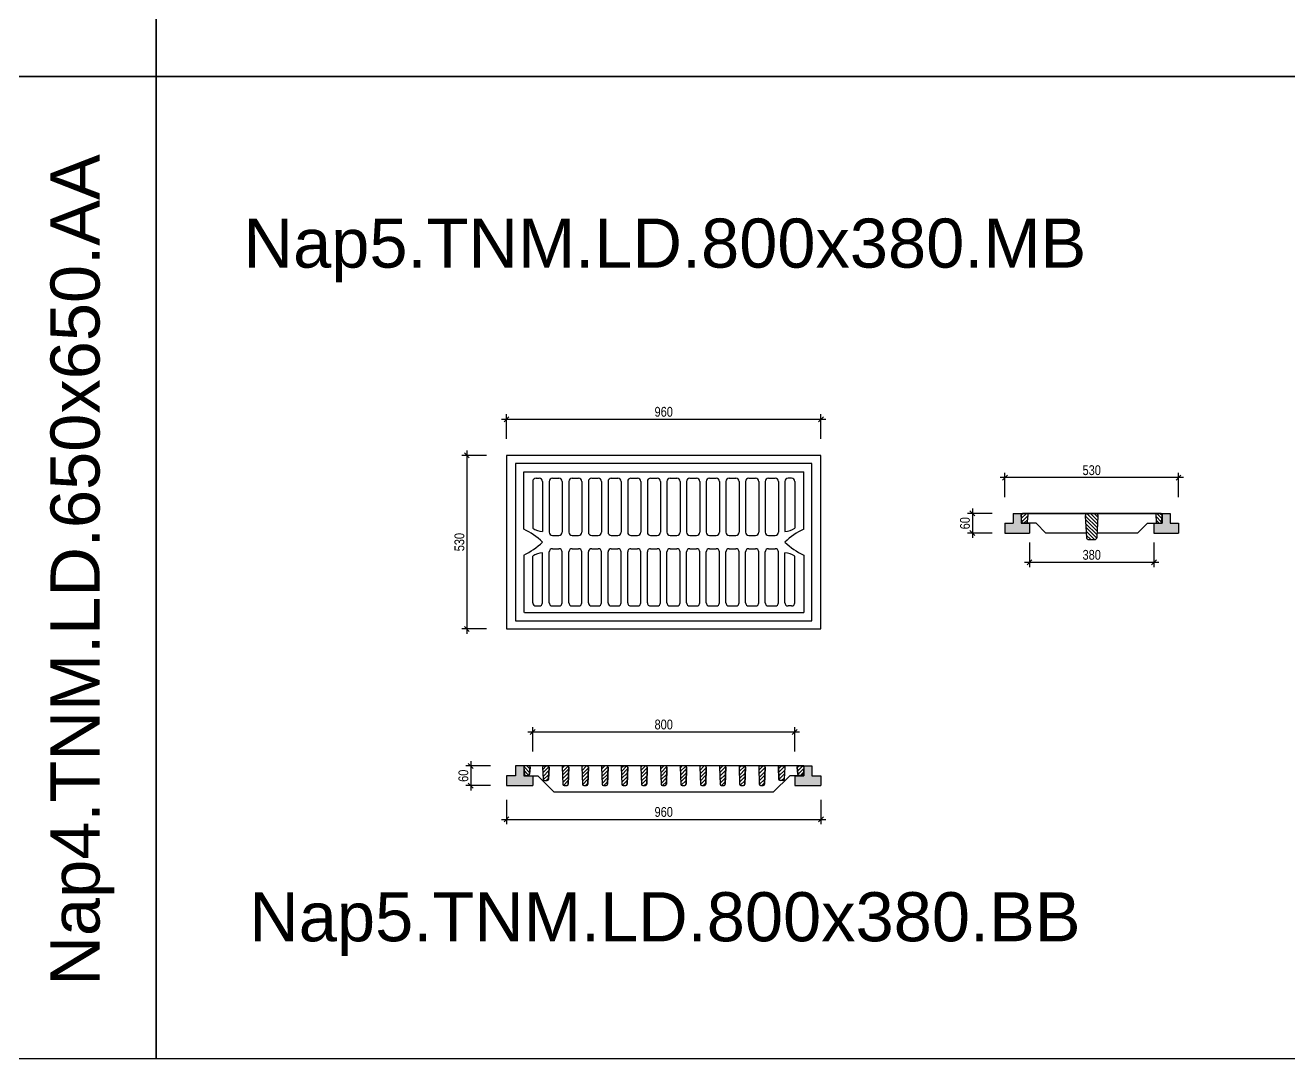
# Model space of a CAD drawing. Header units: feet. Extents: x 0 to 46220, y -100 to 29800.
# Drawn here: x 25600 to 29459, y 18293 to 21449 of the extents above; entities that cross this region are included whole.
import ezdxf
from ezdxf.enums import TextEntityAlignment as Align

# ---------------------------------------------------------------- set-up
doc = ezdxf.new("R2010")
doc.units = ezdxf.units.FT
doc.header["$MEASUREMENT"] = 0
doc.layers.get('Defpoints').update_dxf_attribs({"color": 8})
for name, color, linetype in [('VHG-140', 140, 'Continuous'), ('VHG-150', 150, 'Continuous'), ('VHG-Dim', 140, 'Continuous'), ('VHG-Nap2', 125, 'Continuous'), ('VHG-Nap3', 251, 'Continuous'), ('VHG-Text', 7, 'Continuous'), ('VHG-Thep', 1, 'Continuous')]:
    doc.layers.add(name, color=color, linetype=linetype)
doc.styles.add('VHG-Unicode.Bold', font='arial.ttf', dxfattribs={"width": 0.8})
doc.styles.add('VHG-Unicode.Regular', font='arial.ttf', dxfattribs={"width": 0.8})
doc.dimstyles.new('VHG1-15', dxfattribs={"dimscale": 150, "dimtxt": 0.2, "dimasz": 0.1, "dimexe": 0.1, "dimexo": 0.1, "dimgap": 0.05, "dimtad": 1, "dimdec": 0, "dimzin": 0, "dimdsep": 46, "dimtxsty": 'VHG-Unicode.Regular', "dimblk": 'OBLIQUE', "dimcen": 0.1, "dimdle": 0.1, "dimclrd": 140, "dimclre": 140, "dimclrt": 7, "dimaunit": 1, "dimadec": 3, "dimazin": 0, "dimtfac": 1, "dimtdec": 0, "dimtix": 1, "dimtofl": 0, "dimtmove": 0, "dimatfit": 3, "dimldrblk": 'DOTSMALL', "dimfxl": 0.4, "dimfxlon": 1, "dimtolj": 1, "dimtzin": 0, "dimarcsym": 0})
pattern_1 = [(45, (136169.235, -47546.31), (-5.61737044, 5.61737044), [])]
pattern_2 = [(45, (136169.235, -47546.31), (-5.61737044, 5.61737044), [])]
pattern_3 = [(45, (136169.235, -47545.96), (-5.61737044, 5.61737044), [])]

# ---------------------------------------------------------------- blocks, each defined once
blk = doc.blocks.new('_Oblique')
at = {"layer": 'VHG-Dim', "linetype": 'ByBlock', "lineweight": -2}
blk.add_line((-0.5, -0.5), (0.5, 0.5), dxfattribs=at)
blk = doc.blocks.new('*D295')
at = {"layer": 'Defpoints', "color": 0, "transparency": 16777216}
for p in [(27070, 20135.2), (26948.7, 19605.2), (27070, 19605.2)]:
    blk.add_point(p, dxfattribs=at)
at = {"layer": 'VHG-Dim', "color": 140, "lineweight": -2, "transparency": 16777216}
for p, q in [((26948.7, 20150.2), (26948.7, 19590.2)), ((27008.7, 20135.2), (26933.7, 20135.2)), ((27008.7, 19605.2), (26933.7, 19605.2))]:
    blk.add_line(p, q, dxfattribs=at)
at = {"layer": 'VHG-Dim', "color": 140, "lineweight": -2, "transparency": 16777216, "xscale": 15, "yscale": 15, "zscale": 15}
for p, rotation in [((26948.7, 20135.2), 90), ((26948.7, 19605.2), 270)]:
    blk.add_blockref('_Oblique', p, dxfattribs=dict(at, rotation=rotation))
at = {"layer": 'VHG-Dim', "color": 7, "transparency": 16777216, "insert": (26926.2, 19870.2), "char_height": 30, "attachment_point": 5, "rotation": 90, "style": 'VHG-Unicode.Regular'}
blk.add_mtext('\\A1;530', dxfattribs=at)
blk = doc.blocks.new('_DotSmall')
at = {"layer": 'VHG-Thep', "linetype": 'ByBlock', "const_width": 0.5}
blk.add_lwpolyline([(-0.0625, 0, 1), (0.0625, 0, 1)], format="xyb", close=True, dxfattribs=at)
blk = doc.blocks.new('*D296')
at = {"layer": 'Defpoints', "color": 0, "transparency": 16777216}
for p in [(28030, 20245.5), (27070, 20135.2), (28030, 20135.2)]:
    blk.add_point(p, dxfattribs=at)
at = {"layer": 'VHG-Dim', "color": 140, "lineweight": -2, "transparency": 16777216}
for p, q in [((27070, 20185.5), (27070, 20260.5)), ((28030, 20185.5), (28030, 20260.5)), ((27055, 20245.5), (28045, 20245.5))]:
    blk.add_line(p, q, dxfattribs=at)
at = {"layer": 'VHG-Dim', "color": 140, "lineweight": -2, "transparency": 16777216, "xscale": 15, "yscale": 15, "zscale": 15, "rotation": 180}
blk.add_blockref('_Oblique', (27070, 20245.5), dxfattribs=at)
at = {"layer": 'VHG-Dim', "color": 140, "lineweight": -2, "transparency": 16777216, "xscale": 15, "yscale": 15, "zscale": 15}
blk.add_blockref('_Oblique', (28030, 20245.5), dxfattribs=at)
at = {"layer": 'VHG-Dim', "color": 7, "transparency": 16777216, "insert": (27550, 20268), "char_height": 30, "attachment_point": 5, "style": 'VHG-Unicode.Regular'}
blk.add_mtext('\\A1;960', dxfattribs=at)
blk = doc.blocks.new('*D297')
at = {"layer": 'Defpoints', "color": 0, "transparency": 16777216}
for p in [(27070, 19126.7), (28030, 19126.7), (28030, 19023.5)]:
    blk.add_point(p, dxfattribs=at)
at = {"layer": 'VHG-Dim', "color": 140, "lineweight": -2, "transparency": 16777216}
for p, q in [((27070, 19083.5), (27070, 19008.5)), ((28030, 19083.5), (28030, 19008.5)), ((27055, 19023.5), (28045, 19023.5))]:
    blk.add_line(p, q, dxfattribs=at)
at = {"layer": 'VHG-Dim', "color": 140, "lineweight": -2, "transparency": 16777216, "xscale": 15, "yscale": 15, "zscale": 15, "rotation": 180}
blk.add_blockref('_Oblique', (27070, 19023.5), dxfattribs=at)
at = {"layer": 'VHG-Dim', "color": 140, "lineweight": -2, "transparency": 16777216, "xscale": 15, "yscale": 15, "zscale": 15}
blk.add_blockref('_Oblique', (28030, 19023.5), dxfattribs=at)
at = {"layer": 'VHG-Dim', "color": 7, "transparency": 16777216, "insert": (27550, 19046), "char_height": 30, "attachment_point": 5, "style": 'VHG-Unicode.Regular'}
blk.add_mtext('\\A1;960', dxfattribs=at)
blk = doc.blocks.new('*D298')
at = {"layer": 'Defpoints', "color": 0, "transparency": 16777216}
for p in [(27097.5, 19186.7), (26960.8, 19126.7), (27070, 19126.7)]:
    blk.add_point(p, dxfattribs=at)
at = {"layer": 'VHG-Dim', "color": 140, "lineweight": -2, "transparency": 16777216}
for p, q in [((27020.8, 19186.7), (26945.8, 19186.7)), ((26960.8, 19201.7), (26960.8, 19111.7)), ((27020.8, 19126.7), (26945.8, 19126.7))]:
    blk.add_line(p, q, dxfattribs=at)
at = {"layer": 'VHG-Dim', "color": 140, "lineweight": -2, "transparency": 16777216, "xscale": 15, "yscale": 15, "zscale": 15}
for p, rotation in [((26960.8, 19186.7), 90), ((26960.8, 19126.7), 270)]:
    blk.add_blockref('_Oblique', p, dxfattribs=dict(at, rotation=rotation))
at = {"layer": 'VHG-Dim', "color": 7, "transparency": 16777216, "insert": (26938.3, 19156.7), "char_height": 30, "attachment_point": 5, "rotation": 90, "style": 'VHG-Unicode.Regular'}
blk.add_mtext('\\A1;60', dxfattribs=at)
blk = doc.blocks.new('*D299')
at = {"layer": 'Defpoints', "color": 0, "transparency": 16777216}
for p in [(28592, 20067.2), (28592, 19897.9), (29122, 19897.9)]:
    blk.add_point(p, dxfattribs=at)
at = {"layer": 'VHG-Dim', "color": 140, "lineweight": -2, "transparency": 16777216}
for p, q in [((29137, 20067.2), (28577, 20067.2)), ((28592, 20007.2), (28592, 20082.2)), ((29122, 20007.2), (29122, 20082.2))]:
    blk.add_line(p, q, dxfattribs=at)
at = {"layer": 'VHG-Dim', "color": 140, "lineweight": -2, "transparency": 16777216, "xscale": 15, "yscale": 15, "zscale": 15, "rotation": 180}
blk.add_blockref('_Oblique', (28592, 20067.2), dxfattribs=at)
at = {"layer": 'VHG-Dim', "color": 140, "lineweight": -2, "transparency": 16777216, "xscale": 15, "yscale": 15, "zscale": 15}
blk.add_blockref('_Oblique', (29122, 20067.2), dxfattribs=at)
at = {"layer": 'VHG-Dim', "color": 7, "transparency": 16777216, "insert": (28857, 20089.7), "char_height": 30, "attachment_point": 5, "style": 'VHG-Unicode.Regular'}
blk.add_mtext('\\A1;530', dxfattribs=at)
blk = doc.blocks.new('*D300')
at = {"layer": 'Defpoints', "color": 0, "transparency": 16777216}
for p in [(28617, 19957.9), (28492.6, 19897.9), (28592, 19897.9)]:
    blk.add_point(p, dxfattribs=at)
at = {"layer": 'VHG-Dim', "color": 140, "lineweight": -2, "transparency": 16777216}
for p, q in [((28552.6, 19957.9), (28477.6, 19957.9)), ((28492.6, 19972.9), (28492.6, 19882.9)), ((28552.6, 19897.9), (28477.6, 19897.9))]:
    blk.add_line(p, q, dxfattribs=at)
at = {"layer": 'VHG-Dim', "color": 140, "lineweight": -2, "transparency": 16777216, "xscale": 15, "yscale": 15, "zscale": 15}
for p, rotation in [((28492.6, 19957.9), 90), ((28492.6, 19897.9), 270)]:
    blk.add_blockref('_Oblique', p, dxfattribs=dict(at, rotation=rotation))
at = {"layer": 'VHG-Dim', "color": 7, "transparency": 16777216, "insert": (28470.1, 19927.9), "char_height": 30, "attachment_point": 5, "rotation": 90, "style": 'VHG-Unicode.Regular'}
blk.add_mtext('\\A1;60', dxfattribs=at)
blk = doc.blocks.new('Nap5.TNM.LD.800x380.MB')
at = {"layer": 'VHG-Nap2'}
for p, q in [((-427.5, 215), (427.5, 215)), ((-427.5, 40), (-427.5, 215)), ((-390, 195), (-380, 195)), ((-340, 195), (-320, 195)), ((-280, 195), (-260, 195)), ((-220, 195), (-200, 195)), ((-160, 195), (-140, 195)), ((-100, 195), (-80, 195)), ((-40, 195), (-20, 195)), ((20, 195), (40, 195)), ((80, 195), (100, 195)), ((140, 195), (160, 195)), ((200, 195), (220, 195)), ((260, 195), (280, 195)), ((320, 195), (340, 195)), ((390, 195), (380, 195)), ((427.5, 40), (427.5, 215)), ((-400, 185), (-400, 42.5)), ((-370, 185), (-370, 32.5)), ((-350, 185), (-350, 30)), ((-310, 185), (-310, 30)), ((-290, 185), (-290, 30)), ((-250, 185), (-250, 30)), ((-230, 185), (-230, 30)), ((-190, 185), (-190, 30)), ((-170, 185), (-170, 30)), ((-130, 185), (-130, 30)), ((-110, 185), (-110, 30)), ((-70, 185), (-70, 30)), ((-50, 185), (-50, 30)), ((-10, 185), (-10, 30)), ((10, 185), (10, 30)), ((50, 185), (50, 30)), ((70, 185), (70, 30)), ((110, 185), (110, 30)), ((130, 185), (130, 30)), ((170, 185), (170, 30)), ((190, 185), (190, 30)), ((230, 185), (230, 30)), ((250, 185), (250, 30)), ((290, 185), (290, 30)), ((310, 185), (310, 30)), ((350, 185), (350, 30)), ((370, 185), (370, 32.5)), ((400, 185), (400, 42.5)), ((-340, 20), (-320, 20)), ((-280, 20), (-260, 20)), ((-220, 20), (-200, 20)), ((-160, 20), (-140, 20)), ((-100, 20), (-80, 20)), ((-40, 20), (-20, 20)), ((20, 20), (40, 20)), ((80, 20), (100, 20)), ((140, 20), (160, 20)), ((200, 20), (220, 20)), ((260, 20), (280, 20)), ((320, 20), (340, 20)), ((-370, -185), (-370, -32.5)), ((-350, -185), (-350, -30)), ((-340, -20), (-320, -20)), ((-310, -185), (-310, -30)), ((-290, -185), (-290, -30)), ((-280, -20), (-260, -20)), ((-250, -185), (-250, -30)), ((-230, -185), (-230, -30)), ((-220, -20), (-200, -20)), ((-190, -185), (-190, -30)), ((-170, -185), (-170, -30)), ((-160, -20), (-140, -20)), ((-130, -185), (-130, -30)), ((-110, -185), (-110, -30)), ((-100, -20), (-80, -20)), ((-70, -185), (-70, -30)), ((-50, -185), (-50, -30)), ((-40, -20), (-20, -20)), ((-10, -185), (-10, -30)), ((10, -185), (10, -30)), ((20, -20), (40, -20)), ((50, -185), (50, -30)), ((70, -185), (70, -30)), ((80, -20), (100, -20)), ((110, -185), (110, -30)), ((130, -185), (130, -30)), ((140, -20), (160, -20)), ((170, -185), (170, -30)), ((190, -185), (190, -30)), ((200, -20), (220, -20)), ((230, -185), (230, -30)), ((250, -185), (250, -30)), ((260, -20), (280, -20)), ((290, -185), (290, -30)), ((310, -185), (310, -30)), ((320, -20), (340, -20)), ((350, -185), (350, -30)), ((370, -185), (370, -32.5)), ((-427.5, -40), (-427.5, -215)), ((-400, -185), (-400, -42.5)), ((400, -185), (400, -42.5)), ((427.5, -40), (427.5, -215)), ((-425, -215), (427.5, -215)), ((-390, -195), (-380, -195)), ((-340, -195), (-320, -195)), ((-280, -195), (-260, -195)), ((-220, -195), (-200, -195)), ((-160, -195), (-140, -195)), ((-100, -195), (-80, -195)), ((-40, -195), (-20, -195)), ((20, -195), (40, -195)), ((80, -195), (100, -195)), ((140, -195), (160, -195)), ((200, -195), (220, -195)), ((260, -195), (280, -195)), ((320, -195), (340, -195)), ((390, -195), (380, -195))]:
    blk.add_line(p, q, dxfattribs=at)
for points in [[(-480, -265), (480, -265), (480, 265), (-480, 265)], [(-452.5, -240), (452.5, -240), (452.5, 240), (-452.5, 240)]]:
    blk.add_lwpolyline(points, close=True, dxfattribs=at)
for centre, radius, start, end in [((-390, 185), 10, 90, 180), ((-380, 185), 10, 0, 90), ((-340, 185), 10, 90, 180), ((-320, 185), 10, 0, 90), ((-280, 185), 10, 90, 180), ((-260, 185), 10, 0, 90), ((-220, 185), 10, 90, 180), ((-200, 185), 10, 0, 90), ((-160, 185), 10, 90, 180), ((-140, 185), 10, 0, 90), ((-100, 185), 10, 90, 180), ((-80, 185), 10, 0, 90), ((-40, 185), 10, 90, 180), ((-20, 185), 10, 0, 90), ((20, 185), 10, 90, 180), ((40, 185), 10, 0, 90), ((80, 185), 10, 90, 180), ((100, 185), 10, 0, 90), ((140, 185), 10, 90, 180), ((160, 185), 10, 0, 90), ((200, 185), 10, 90, 180), ((220, 185), 10, 0, 90), ((260, 185), 10, 90, 180), ((280, 185), 10, 0, 90), ((320, 185), 10, 90, 180), ((340, 185), 10, 0, 90), ((380, 185), 10, 90, 180), ((390, 185), 10, 0, 90), ((-527, -164.4), 227.3, 46.3123, 64.0387), ((-366.1, 94.3), 62, 236.7809, 266.3492), ((366.1, 94.3), 62, 273.6508, 303.2191), ((527, -164.4), 227.3, 115.9613, 133.6877), ((-527, 164.4), 227.3, 295.9613, 313.6877), ((-340, 30), 10, 180, 270), ((-320, 30), 10, 270, 0), ((-280, 30), 10, 180, 270), ((-260, 30), 10, 270, 0), ((-220, 30), 10, 180, 270), ((-200, 30), 10, 270, 0), ((-160, 30), 10, 180, 270), ((-140, 30), 10, 270, 0), ((-100, 30), 10, 180, 270), ((-80, 30), 10, 270, 0), ((-40, 30), 10, 180, 270), ((-20, 30), 10, 270, 0), ((20, 30), 10, 180, 270), ((40, 30), 10, 270, 0), ((80, 30), 10, 180, 270), ((100, 30), 10, 270, 0), ((140, 30), 10, 180, 270), ((160, 30), 10, 270, 0), ((200, 30), 10, 180, 270), ((220, 30), 10, 270, 0), ((260, 30), 10, 180, 270), ((280, 30), 10, 270, 0), ((320, 30), 10, 180, 270), ((340, 30), 10, 270, 0), ((-366.1, -94.3), 62, 93.6508, 123.2191), ((-340, -30), 10, 90, 180), ((-320, -30), 10, 0, 90), ((-280, -30), 10, 90, 180), ((-260, -30), 10, 0, 90), ((-220, -30), 10, 90, 180), ((-200, -30), 10, 0, 90), ((-160, -30), 10, 90, 180), ((-140, -30), 10, 0, 90), ((-100, -30), 10, 90, 180), ((-80, -30), 10, 0, 90), ((-40, -30), 10, 90, 180), ((-20, -30), 10, 0, 90), ((20, -30), 10, 90, 180), ((40, -30), 10, 0, 90), ((80, -30), 10, 90, 180), ((100, -30), 10, 0, 90), ((140, -30), 10, 90, 180), ((160, -30), 10, 0, 90), ((200, -30), 10, 90, 180), ((220, -30), 10, 0, 90), ((260, -30), 10, 90, 180), ((280, -30), 10, 0, 90), ((320, -30), 10, 90, 180), ((340, -30), 10, 0, 90), ((527, 164.4), 227.3, 226.3123, 244.0387), ((366.1, -94.3), 62, 56.7809, 86.3492), ((-390, -185), 10, 180, 270), ((-380, -185), 10, 270, 0), ((-340, -185), 10, 180, 270), ((-320, -185), 10, 270, 0), ((-280, -185), 10, 180, 270), ((-260, -185), 10, 270, 0), ((-220, -185), 10, 180, 270), ((-200, -185), 10, 270, 0), ((-160, -185), 10, 180, 270), ((-140, -185), 10, 270, 0), ((-100, -185), 10, 180, 270), ((-80, -185), 10, 270, 0), ((-40, -185), 10, 180, 270), ((-20, -185), 10, 270, 0), ((20, -185), 10, 180, 270), ((40, -185), 10, 270, 0), ((80, -185), 10, 180, 270), ((100, -185), 10, 270, 0), ((140, -185), 10, 180, 270), ((160, -185), 10, 270, 0), ((200, -185), 10, 180, 270), ((220, -185), 10, 270, 0), ((260, -185), 10, 180, 270), ((280, -185), 10, 270, 0), ((320, -185), 10, 180, 270), ((340, -185), 10, 270, 0), ((380, -185), 10, 180, 270), ((390, -185), 10, 270, 0)]:
    blk.add_arc(centre, radius, start, end, dxfattribs=at)
blk = doc.blocks.new('Nap5.TNM.LD.800x380.BB')
at = {"layer": 'VHG-Nap3'}
h = blk.add_hatch(color=256, dxfattribs=at)
h.paths.add_polyline_path([(-400, -30), (-427.5, -30), (-427.5, 0), (-452.5, 0), (-452.5, -30), (-480, -30), (-480, -60), (-400, -60)])
h.paths.add_polyline_path([(480, -30), (452.5, -30), (452.5, 0), (427.5, 0), (427.5, -30), (400, -30), (400, -60), (480, -60)])
h = blk.add_hatch(dxfattribs=at)
h.set_pattern_fill('ANSI31', color=256, scale=2.502098, style=0)
h.set_pattern_definition([(135, (-136166.735, -47546.31), (5.61737044, 5.61737044), [])])
edge = h.paths.add_edge_path()
edge.add_line((-425.6, -25.1), (-427.4, -4.1))
edge.add_arc((-423.4, -4), 4, 90, 181.9092, ccw=False)
edge.add_line((-423.4, 0), (-411.6, 0))
edge.add_arc((-411.6, -4), 4, 358.0908, 450, ccw=False)
edge.add_line((-407.6, -4.1), (-409.4, -25.1))
edge.add_arc((-413.4, -25), 4, 270, 358.0908, ccw=False)
edge.add_line((-413.4, -29), (-421.6, -29))
edge.add_arc((-421.6, -25), 4, 181.9092, 270, ccw=False)
h = blk.add_hatch(dxfattribs=at)
h.set_pattern_fill('ANSI31', color=256, scale=2.502098, style=0)
h.set_pattern_definition(pattern_1)
h.paths.add_polyline_path([(-230.1, -4.1, 0.424007), (-234.1, 0), (-245.9, 0, 0.424007), (-249.9, -4.1), (-248.1, -56.1, 0.404487), (-244.1, -60), (-235.9, -60, 0.404487), (-231.9, -56.1)])
h = blk.add_hatch(dxfattribs=at)
h.set_pattern_fill('ANSI31', color=256, scale=2.502098, style=0)
h.set_pattern_definition(pattern_1)
h.paths.add_polyline_path([(-170.1, -4.1, 0.424007), (-174.1, 0), (-185.9, 0, 0.424007), (-189.9, -4.1), (-188.1, -56.1, 0.404487), (-184.1, -60), (-175.9, -60, 0.404487), (-171.9, -56.1)])
h = blk.add_hatch(dxfattribs=at)
h.set_pattern_fill('ANSI31', color=256, scale=2.502098, style=0)
h.set_pattern_definition(pattern_3)
h.paths.add_polyline_path([(-110.1, -3.8, 0.424007), (-114.1, 0.3), (-125.9, 0.3, 0.424007), (-129.9, -3.8), (-128.1, -55.8, 0.404487), (-124.1, -59.7), (-115.9, -59.7, 0.404487), (-111.9, -55.8)])
h = blk.add_hatch(dxfattribs=at)
h.set_pattern_fill('ANSI31', color=256, scale=2.502098, style=0)
h.set_pattern_definition(pattern_1)
h.paths.add_polyline_path([(-50.1, -4.1, 0.424007), (-54.1, 0), (-65.9, 0, 0.424007), (-69.9, -4.1), (-68.1, -56.1, 0.404487), (-64.1, -60), (-55.9, -60, 0.404487), (-51.9, -56.1)])
h = blk.add_hatch(dxfattribs=at)
h.set_pattern_fill('ANSI31', color=256, scale=2.502098, style=0)
h.set_pattern_definition(pattern_1)
h.paths.add_polyline_path([(9.9, -4.1, 0.424007), (5.9, 0), (-5.9, 0, 0.424007), (-9.9, -4.1), (-8.1, -56.1, 0.404487), (-4.1, -60), (4.1, -60, 0.404487), (8.1, -56.1)])
h = blk.add_hatch(dxfattribs=at)
h.set_pattern_fill('ANSI31', color=256, scale=2.502098, style=0)
h.set_pattern_definition(pattern_1)
h.paths.add_polyline_path([(129.9, -4.1, 0.424007), (125.9, 0), (114.1, 0, 0.424007), (110.1, -4.1), (111.9, -56.1, 0.404487), (115.9, -60), (124.1, -60, 0.404487), (128.1, -56.1)])
h = blk.add_hatch(dxfattribs=at)
h.set_pattern_fill('ANSI31', color=256, scale=2.502098, style=0)
h.set_pattern_definition([(45, (136169.245, -47546.303), (-5.61737044, 5.61737044), [])])
h.paths.add_polyline_path([(189.9, -4.1, 0.424007), (185.9, 0), (174.1, 0, 0.424007), (170.1, -4.1), (171.9, -56.1, 0.404487), (175.9, -60), (184.1, -60, 0.404487), (188.1, -56.1)])
h = blk.add_hatch(dxfattribs=at)
h.set_pattern_fill('ANSI31', color=256, scale=2.502098, style=0)
h.set_pattern_definition(pattern_1)
h.paths.add_polyline_path([(249.9, -4.1, 0.424007), (245.9, 0), (234.1, 0, 0.424007), (230.1, -4.1), (231.9, -56.1, 0.404487), (235.9, -60), (244.1, -60, 0.404487), (248.1, -56.1)])
h = blk.add_hatch(dxfattribs=at)
h.set_pattern_fill('ANSI31', color=256, scale=2.502098, style=0)
h.set_pattern_definition(pattern_1)
h.paths.add_polyline_path([(309.9, -4.1, 0.424007), (305.9, 0), (294.1, 0, 0.424007), (290.1, -4.1), (291.9, -56.1, 0.404487), (295.9, -60), (304.1, -60, 0.404487), (308.1, -56.1)])
h = blk.add_hatch(dxfattribs=at)
h.set_pattern_fill('ANSI31', color=256, scale=2.502098, style=0)
h.set_pattern_definition(pattern_3)
h.paths.add_polyline_path([(351.9, -40.8, 0.404487), (355.9, -44.7), (364.1, -44.7, 0.404487), (368.1, -40.8), (369.9, -3.8, 0.424007), (365.9, 0.3), (354.1, 0.3, 0.424007), (350.1, -3.8)])
h = blk.add_hatch(dxfattribs=at)
h.set_pattern_fill('ANSI31', color=256, scale=2.502098, style=0)
h.set_pattern_definition([(45, (136166.735, -47546.31), (-5.61737044, 5.61737044), [])])
edge = h.paths.add_edge_path()
edge.add_line((425.6, -25.1), (427.4, -4.1))
edge.add_arc((423.4, -4), 4, 358.0908, 450)
edge.add_line((423.4, 0), (411.6, 0))
edge.add_arc((411.6, -4), 4, 90, 181.9092)
edge.add_line((407.6, -4.1), (409.4, -25.1))
edge.add_arc((413.4, -25), 4, 181.9092, 270)
edge.add_line((413.4, -29), (421.6, -29))
edge.add_arc((421.6, -25), 4, 270, 358.0908)
h = blk.add_hatch(dxfattribs=at)
h.set_pattern_fill('ANSI31', color=256, scale=2.502098, style=0)
h.set_pattern_definition(pattern_2)
h.paths.add_polyline_path([(-350.1, -4.1, 0.424007), (-354.1, 0), (-365.9, 0, 0.424007), (-369.9, -4.1), (-368.1, -41.1, 0.404487), (-364.1, -45), (-355.9, -45, 0.404487), (-351.9, -41.1)])
h = blk.add_hatch(dxfattribs=at)
h.set_pattern_fill('ANSI31', color=256, scale=2.502098, style=0)
h.set_pattern_definition(pattern_2)
h.paths.add_polyline_path([(-290.1, -4.1, 0.424007), (-294.1, 0), (-305.9, 0, 0.424007), (-309.9, -4.1), (-308.1, -56.1, 0.404487), (-304.1, -60), (-295.9, -60, 0.404487), (-291.9, -56.1)])
h = blk.add_hatch(dxfattribs=at)
h.set_pattern_fill('ANSI31', color=256, scale=2.502098, style=0)
h.set_pattern_definition(pattern_2)
h.paths.add_polyline_path([(69.9, -4.1, 0.424007), (65.9, 0), (54.1, 0, 0.424007), (50.1, -4.1), (51.9, -56.1, 0.404487), (55.9, -60), (64.1, -60, 0.404487), (68.1, -56.1)])
at = {"layer": 'VHG-Nap2'}
for p, q in [((-427.5, 0), (-452.5, 0)), ((-125.9, 0.3), (-114.1, 0.3)), ((234.1, 0.3), (245.9, 0.3)), ((294.1, 0.3), (305.9, 0.3)), ((365.9, 0.3), (354.1, 0.3)), ((427.5, 0), (452.5, 0)), ((-452.5, -30), (-480, -30)), ((-480, -30), (-480, -60)), ((-452.5, 0), (-452.5, -30)), ((-427.5, 0), (-427.5, -30)), ((-427.5, 0), (-427.5, -30)), ((427.5, 0), (-427.5, 0)), ((-427.5, -30), (-400, -30)), ((-427.5, -30), (-384.7, -30)), ((-421.6, -29), (-413.4, -29)), ((-407.6, -4.1), (-409.4, -25.1)), ((-400, -30), (-400, -60)), ((-384.7, -30), (-334.7, -80)), ((-369.9, -4.1), (-368.1, -41.1)), ((-365.9, 0), (-354.1, 0)), ((-350.1, -4.1), (-351.9, -41.1)), ((-309.9, -3.8), (-308.1, -55.8)), ((-290.1, -3.8), (-291.9, -55.8)), ((-249.9, -3.8), (-248.1, -55.8)), ((-230.1, -3.8), (-231.9, -55.8)), ((-189.9, -3.8), (-188.1, -55.8)), ((-170.1, -3.8), (-171.9, -55.8)), ((-129.9, -3.8), (-128.1, -55.8)), ((-110.1, -3.8), (-111.9, -55.8)), ((-69.9, -3.8), (-68.1, -55.8)), ((-50.1, -3.8), (-51.9, -55.8)), ((-9.9, -3.8), (-8.1, -55.8)), ((9.9, -3.8), (8.1, -55.8)), ((50.1, -3.8), (51.9, -55.8)), ((69.9, -3.8), (68.1, -55.8)), ((110.1, -3.8), (111.9, -55.8)), ((129.9, -4.1), (128.1, -56.1)), ((170.1, -3.8), (171.9, -55.8)), ((189.9, -3.8), (188.1, -55.8)), ((230.1, -4.1), (231.9, -56.1)), ((249.9, -4.1), (248.1, -56.1)), ((290.1, -4.1), (291.9, -56.1)), ((309.9, -4.1), (308.1, -56.1)), ((384.7, -30), (334.7, -80)), ((350.1, -3.8), (351.9, -40.8)), ((369.9, -3.8), (368.1, -40.8)), ((427.5, -30), (384.7, -30)), ((400, -30), (427.5, -30)), ((400, -30), (400, -60)), ((407.6, -4.1), (409.4, -25.1)), ((421.6, -29), (413.4, -29)), ((427.5, 0), (427.5, -30)), ((427.5, 0), (427.5, -30)), ((452.5, 0), (452.5, -30)), ((452.5, -30), (480, -30)), ((480, -30), (480, -60)), ((-480, -60), (-400, -60)), ((-364.1, -45), (-355.9, -45)), ((-124.1, -59.7), (-115.9, -59.7)), ((235.9, -60), (244.1, -60)), ((295.9, -60), (304.1, -60)), ((364.1, -44.7), (355.9, -44.7)), ((400, -60), (480, -60)), ((334.7, -80), (-334.7, -80))]:
    blk.add_line(p, q, dxfattribs=at)
for points in [[(-230.1, -4.1, 0.424007), (-234.1, 0), (-245.9, 0, 0.424007), (-249.9, -4.1), (-248.1, -56.1, 0.404487), (-244.1, -60), (-235.9, -60, 0.404487), (-231.9, -56.1)], [(-170.1, -4.1, 0.424007), (-174.1, 0), (-185.9, 0, 0.424007), (-189.9, -4.1), (-188.1, -56.1, 0.404487), (-184.1, -60), (-175.9, -60, 0.404487), (-171.9, -56.1)], [(-110.1, -3.8, 0.424007), (-114.1, 0.3), (-125.9, 0.3, 0.424007), (-129.9, -3.8), (-128.1, -55.8, 0.404487), (-124.1, -59.7), (-115.9, -59.7, 0.404487), (-111.9, -55.8)], [(-50.1, -4.1, 0.424007), (-54.1, 0), (-65.9, 0, 0.424007), (-69.9, -4.1), (-68.1, -56.1, 0.404487), (-64.1, -60), (-55.9, -60, 0.404487), (-51.9, -56.1)], [(9.9, -4.1, 0.424007), (5.9, 0), (-5.9, 0, 0.424007), (-9.9, -4.1), (-8.1, -56.1, 0.404487), (-4.1, -60), (4.1, -60, 0.404487), (8.1, -56.1)], [(129.9, -4.1, 0.424007), (125.9, 0), (114.1, 0, 0.424007), (110.1, -4.1), (111.9, -56.1, 0.404487), (115.9, -60), (124.1, -60, 0.404487), (128.1, -56.1)], [(189.9, -4.1, 0.424007), (185.9, 0), (174.1, 0, 0.424007), (170.1, -4.1), (171.9, -56.1, 0.404487), (175.9, -60), (184.1, -60, 0.404487), (188.1, -56.1)], [(249.9, -4.1, 0.424007), (245.9, 0), (234.1, 0, 0.424007), (230.1, -4.1), (231.9, -56.1, 0.404487), (235.9, -60), (244.1, -60, 0.404487), (248.1, -56.1)], [(309.9, -4.1, 0.424007), (305.9, 0), (294.1, 0, 0.424007), (290.1, -4.1), (291.9, -56.1, 0.404487), (295.9, -60), (304.1, -60, 0.404487), (308.1, -56.1)], [(350.1, -3.8, -0.424007), (354.1, 0.3), (365.9, 0.3, -0.424007), (369.9, -3.8), (368.1, -40.8, -0.404487), (364.1, -44.7), (355.9, -44.7, -0.404487), (351.9, -40.8)], [(-407.6, -4.1, 0.424007), (-411.6, 0), (-423.4, 0, 0.424007), (-427.4, -4.1), (-425.6, -25.1, 0.404487), (-421.6, -29), (-413.4, -29, 0.404487), (-409.4, -25.1)], [(-350.1, -4.1, 0.424007), (-354.1, 0), (-365.9, 0, 0.424007), (-369.9, -4.1), (-368.1, -41.1, 0.404487), (-364.1, -45), (-355.9, -45, 0.404487), (-351.9, -41.1)], [(-290.1, -4.1, 0.424007), (-294.1, 0), (-305.9, 0, 0.424007), (-309.9, -4.1), (-308.1, -56.1, 0.404487), (-304.1, -60), (-295.9, -60, 0.404487), (-291.9, -56.1)], [(69.9, -4.1, 0.424007), (65.9, 0), (54.1, 0, 0.424007), (50.1, -4.1), (51.9, -56.1, 0.404487), (55.9, -60), (64.1, -60, 0.404487), (68.1, -56.1)], [(407.6, -4.1, -0.424007), (411.6, 0), (423.4, 0, -0.424007), (427.4, -4.1), (425.6, -25.1, -0.404487), (421.6, -29), (413.4, -29, -0.404487), (409.4, -25.1)]]:
    blk.add_lwpolyline(points, format="xyb", close=True, dxfattribs=at)
for centre, start, end in [((-125.9, -3.7), 90, 181.9092), ((-114.1, -3.7), 358.0908, 90), ((234.1, -3.7), 90, 181.9092), ((245.9, -3.7), 358.0908, 90), ((294.1, -3.7), 90, 181.9092), ((305.9, -3.7), 358.0908, 90), ((-423.4, -4), 90, 181.9092), ((-411.6, -4), 358.0908, 90), ((-365.9, -4), 90, 181.9092), ((-354.1, -4), 358.0908, 90), ((411.6, -4), 90, 181.9092), ((423.4, -4), 358.0908, 90), ((-364.1, -41), 181.9092, 270), ((-355.9, -41), 270, 358.0908), ((-244.1, -55.7), 181.9092, 270), ((-124.1, -55.7), 181.9092, 270), ((-115.9, -55.7), 270, 358.0908), ((115.9, -55.7), 181.9092, 270), ((235.9, -56), 181.9092, 270), ((244.1, -56), 270, 358.0908), ((295.9, -56), 181.9092, 270), ((304.1, -56), 270, 358.0908), ((355.9, -40.7), 181.9092, 270), ((364.1, -40.7), 270, 358.0908)]:
    blk.add_arc(centre, 4, start, end, dxfattribs=at)
blk = doc.blocks.new('Nap5.TNM.LD.800x380.AA')
at = {"layer": 'VHG-Nap3'}
h = blk.add_hatch(color=256, dxfattribs=at)
h.paths.add_polyline_path([(-190, -60), (-190, -30), (-215, -30), (-215, -4.1, -0.016662), (-215, -3.9), (-215, 0), (-240, 0), (-240, -30), (-265, -30), (-265, -60)])
h.paths.add_polyline_path([(265, -60), (265, -30), (240, -30), (240, 0), (215, 0), (215, -3.9, -0.016662), (215, -4.1), (215, -30), (190, -30), (190, -60)])
at = {"layer": 'VHG-Nap3', "linetype": 'Continuous'}
h = blk.add_hatch(dxfattribs=at)
h.set_pattern_fill('ANSI31', color=256, scale=2.502098, angle=-90, style=0)
h.set_pattern_definition([(225, (47039.321, -135607.925), (-5.61737044, 5.61737044), [])])
edge = h.paths.add_edge_path()
edge.add_line((-213.3, -26.1), (-215, -4.1))
edge.add_arc((-211, -4), 4, 90, 181.9092, ccw=False)
edge.add_line((-211, 0), (-199.3, 0))
edge.add_arc((-199.3, -4), 4, 358.0908, 450, ccw=False)
edge.add_line((-195.3, -4.1), (-197, -26.1))
edge.add_arc((-201, -26), 4, 270, 358.0908, ccw=False)
edge.add_line((-201, -30), (-209.3, -30))
edge.add_arc((-209.3, -26), 4, 181.9092, 270, ccw=False)
h = blk.add_hatch(dxfattribs=at)
h.set_pattern_fill('ANSI31', color=256, scale=2.502098, angle=-90, style=0)
h.set_pattern_definition([(315, (-47039.4585, -135607.925), (5.61737044, 5.61737044), [])])
edge = h.paths.add_edge_path()
edge.add_line((-19.7, -8.4), (-16.3, -72.4))
edge.add_arc((-8.3, -72), 8, 182.6068, 270)
edge.add_line((-8.3, -80), (8.3, -80))
edge.add_arc((8.3, -72), 8, 270, 357.3932)
edge.add_line((16.3, -72.4), (19.7, -8.4))
edge.add_arc((11.7, -8), 8, 357.3932, 450)
edge.add_line((11.7, 0), (-11.7, 0))
edge.add_arc((-11.7, -8), 8, 90, 182.6068)
h = blk.add_hatch(dxfattribs=at)
h.set_pattern_fill('ANSI31', color=256, scale=2.502098, angle=-90, style=0)
h.set_pattern_definition([(315, (-47039.321, -135607.925), (5.61737044, 5.61737044), [])])
edge = h.paths.add_edge_path()
edge.add_line((213.3, -26.1), (215, -4.1))
edge.add_arc((211, -4), 4, 358.0908, 450)
edge.add_line((211, 0), (199.3, 0))
edge.add_arc((199.3, -4), 4, 90, 181.9092)
edge.add_line((195.3, -4.1), (197, -26.1))
edge.add_arc((201, -26), 4, 181.9092, 270)
edge.add_line((201, -30), (209.3, -30))
edge.add_arc((209.3, -26), 4, 270, 358.0908)
at = {"layer": 'VHG-Nap2'}
for p, q in [((-240, 0), (-240, -30)), ((-240, 0), (240, 0)), ((-215, 0), (-215, -30)), ((211, 0), (-211, 0)), ((215, 0), (215, -30)), ((240, 0), (240, -30)), ((-265, -30), (-265, -60)), ((-265, -30), (-240, -30)), ((-215, -30), (-190, -30)), ((-170.1, -30), (-215, -30)), ((-190, -30), (-190, -60)), ((-170.1, -30), (-140.1, -60)), ((170.1, -30), (140.1, -60)), ((170.1, -30), (215, -30)), ((190, -30), (190, -60)), ((190, -30), (215, -30)), ((240, -30), (265, -30)), ((265, -30), (265, -60)), ((-265, -60), (-190, -60)), ((-17.5, -60), (-140.1, -60)), ((139.9, -60), (17.2, -60)), ((190, -60), (265, -60))]:
    blk.add_line(p, q, dxfattribs=at)
at = {"layer": 'VHG-Nap2', "linetype": 'Continuous'}
for p, q in [((-19.7, -8.4), (-16.3, -72.4)), ((16.3, -72.4), (19.7, -8.4))]:
    blk.add_line(p, q, dxfattribs=at)
at = {"layer": 'VHG-Nap2'}
for points in [[(-197, -26.1, -0.404487), (-201, -30), (-209.3, -30, -0.404487), (-213.3, -26.1), (-215, -4.1, -0.424007), (-211, 0), (-199.3, 0, -0.424007), (-195.3, -4.1), (-197, -26.1)], [(197, -26.1, 0.404487), (201, -30), (209.3, -30, 0.404487), (213.3, -26.1), (215, -4.1, 0.424007), (211, 0), (199.3, 0, 0.424007), (195.3, -4.1), (197, -26.1)]]:
    blk.add_lwpolyline(points, format="xyb", dxfattribs=at)
blk.add_lwpolyline([(19.7, -8.4, 0.427603), (11.7, 0), (-11.7, 0, 0.427603), (-19.7, -8.4), (-16.3, -72.4, 0.40095), (-8.3, -80), (8.3, -80, 0.40095), (16.3, -72.4)], format="xyb", close=True, dxfattribs=at)
blk = doc.blocks.new('*D293')
at = {"layer": 'Defpoints', "color": 0, "transparency": 16777216}
for p in [(27950, 19290.5), (27150, 19126.7), (27950, 19126.7)]:
    blk.add_point(p, dxfattribs=at)
at = {"layer": 'VHG-Dim', "color": 140, "lineweight": -2, "transparency": 16777216}
for p, q in [((27150, 19230.5), (27150, 19305.5)), ((27950, 19230.5), (27950, 19305.5)), ((27135, 19290.5), (27965, 19290.5))]:
    blk.add_line(p, q, dxfattribs=at)
at = {"layer": 'VHG-Dim', "color": 140, "lineweight": -2, "transparency": 16777216, "xscale": 15, "yscale": 15, "zscale": 15, "rotation": 180}
blk.add_blockref('_Oblique', (27150, 19290.5), dxfattribs=at)
at = {"layer": 'VHG-Dim', "color": 140, "lineweight": -2, "transparency": 16777216, "xscale": 15, "yscale": 15, "zscale": 15}
blk.add_blockref('_Oblique', (27950, 19290.5), dxfattribs=at)
at = {"layer": 'VHG-Dim', "color": 7, "transparency": 16777216, "insert": (27550, 19313), "char_height": 30, "attachment_point": 5, "style": 'VHG-Unicode.Regular'}
blk.add_mtext('\\A1;800', dxfattribs=at)
blk = doc.blocks.new('*D294')
at = {"layer": 'Defpoints', "color": 0, "transparency": 16777216}
for p in [(28667, 19897.9), (29047, 19897.9), (29047, 19808.7)]:
    blk.add_point(p, dxfattribs=at)
at = {"layer": 'VHG-Dim', "color": 140, "lineweight": -2, "transparency": 16777216}
for p, q in [((28667, 19868.7), (28667, 19793.7)), ((29047, 19868.7), (29047, 19793.7)), ((28652, 19808.7), (29062, 19808.7))]:
    blk.add_line(p, q, dxfattribs=at)
at = {"layer": 'VHG-Dim', "color": 140, "lineweight": -2, "transparency": 16777216, "xscale": 15, "yscale": 15, "zscale": 15, "rotation": 180}
blk.add_blockref('_Oblique', (28667, 19808.7), dxfattribs=at)
at = {"layer": 'VHG-Dim', "color": 140, "lineweight": -2, "transparency": 16777216, "xscale": 15, "yscale": 15, "zscale": 15}
blk.add_blockref('_Oblique', (29047, 19808.7), dxfattribs=at)
at = {"layer": 'VHG-Dim', "color": 7, "transparency": 16777216, "insert": (28857, 19831.2), "char_height": 30, "attachment_point": 5, "style": 'VHG-Unicode.Regular'}
blk.add_mtext('\\A1;380', dxfattribs=at)

msp = doc.modelspace()

# ---------------------------------------------------------------- linework, layer by layer
at = {"layer": 'VHG-140'}
for points in [[(22000, 24292.5), (26000, 24292.5), (26000, 21292.5), (22000, 21292.5)], [(26000, 24292.5), (30000, 24292.5), (30000, 21292.5), (26000, 21292.5)]]:
    msp.add_lwpolyline(points, close=True, dxfattribs=at)
at = {"layer": 'VHG-150'}
for points in [[(22000, 21292.5), (26000, 21292.5), (26000, 18292.5), (22000, 18292.5)], [(26000, 21292.5), (30000, 21292.5), (30000, 18292.5), (26000, 18292.5)]]:
    msp.add_lwpolyline(points, close=True, dxfattribs=at)

# ---------------------------------------------------------------- block references
at = {"layer": 'VHG-Dim'}
for name, p in [('Nap5.TNM.LD.800x380.MB', (27550, 19870.2)), ('Nap5.TNM.LD.800x380.AA', (28857, 19957.9)), ('Nap5.TNM.LD.800x380.BB', (27550, 19186.7))]:
    msp.add_blockref(name, p, dxfattribs=at)

# ---------------------------------------------------------------- texts
at = {"layer": 'VHG-Text', "style": 'VHG-Unicode.Bold'}
msp.add_text('Nap4.TNM.LD.650x650.AA', height=150, rotation=90, dxfattribs=at).set_placement((25827.3, 19785.3), align=Align.CENTER)
for s, p in [('Nap5.TNM.LD.800x380.MB', (27553.6, 20708.4)), ('Nap5.TNM.LD.800x380.BB', (27553.6, 18651.1))]:
    msp.add_text(s, height=150, dxfattribs=at).set_placement(p, align=Align.CENTER)

# ---------------------------------------------------------------- dimensions: what is measured, and where the dimension line sits
at = {"layer": 'VHG-Dim'}
for base, p1, p2, picture, middle in [((28030, 20245.5), (27070, 20135.2), (28030, 20135.2), '*D296', (27550, 20268)), ((28592, 20067.2), (29122, 19897.9), (28592, 19897.9), '*D299', (28857, 20089.7)), ((29047, 19808.7), (28667, 19897.9), (29047, 19897.9), '*D294', (28857, 19831.2)), ((27950, 19290.5), (27150, 19126.7), (27950, 19126.7), '*D293', (27550, 19313)), ((28030, 19023.5), (27070, 19126.7), (28030, 19126.7), '*D297', (27550, 19046))]:
    dim = msp.add_linear_dim(base=base, p1=p1, p2=p2, dimstyle='VHG1-15', dxfattribs=at)
    dim.commit()
    dim.dimension.update_dxf_attribs({"geometry": picture, "text_midpoint": middle})
for base, p1, p2, angle, picture, middle in [((26948.7, 19605.2), (27070, 20135.2), (27070, 19605.2), 90, '*D295', (26926.2, 19870.2)), ((28492.6, 19897.9), (28617, 19957.9), (28592, 19897.9), 270, '*D300', (28470.1, 19927.9)), ((26960.8, 19126.7), (27097.5, 19186.7), (27070, 19126.7), 90, '*D298', (26938.3, 19156.7))]:
    dim = msp.add_linear_dim(base=base, p1=p1, p2=p2, angle=angle, dimstyle='VHG1-15', dxfattribs=at)
    dim.commit()
    dim.dimension.update_dxf_attribs({"geometry": picture, "text_midpoint": middle})

doc.saveas('drawing.dxf')
